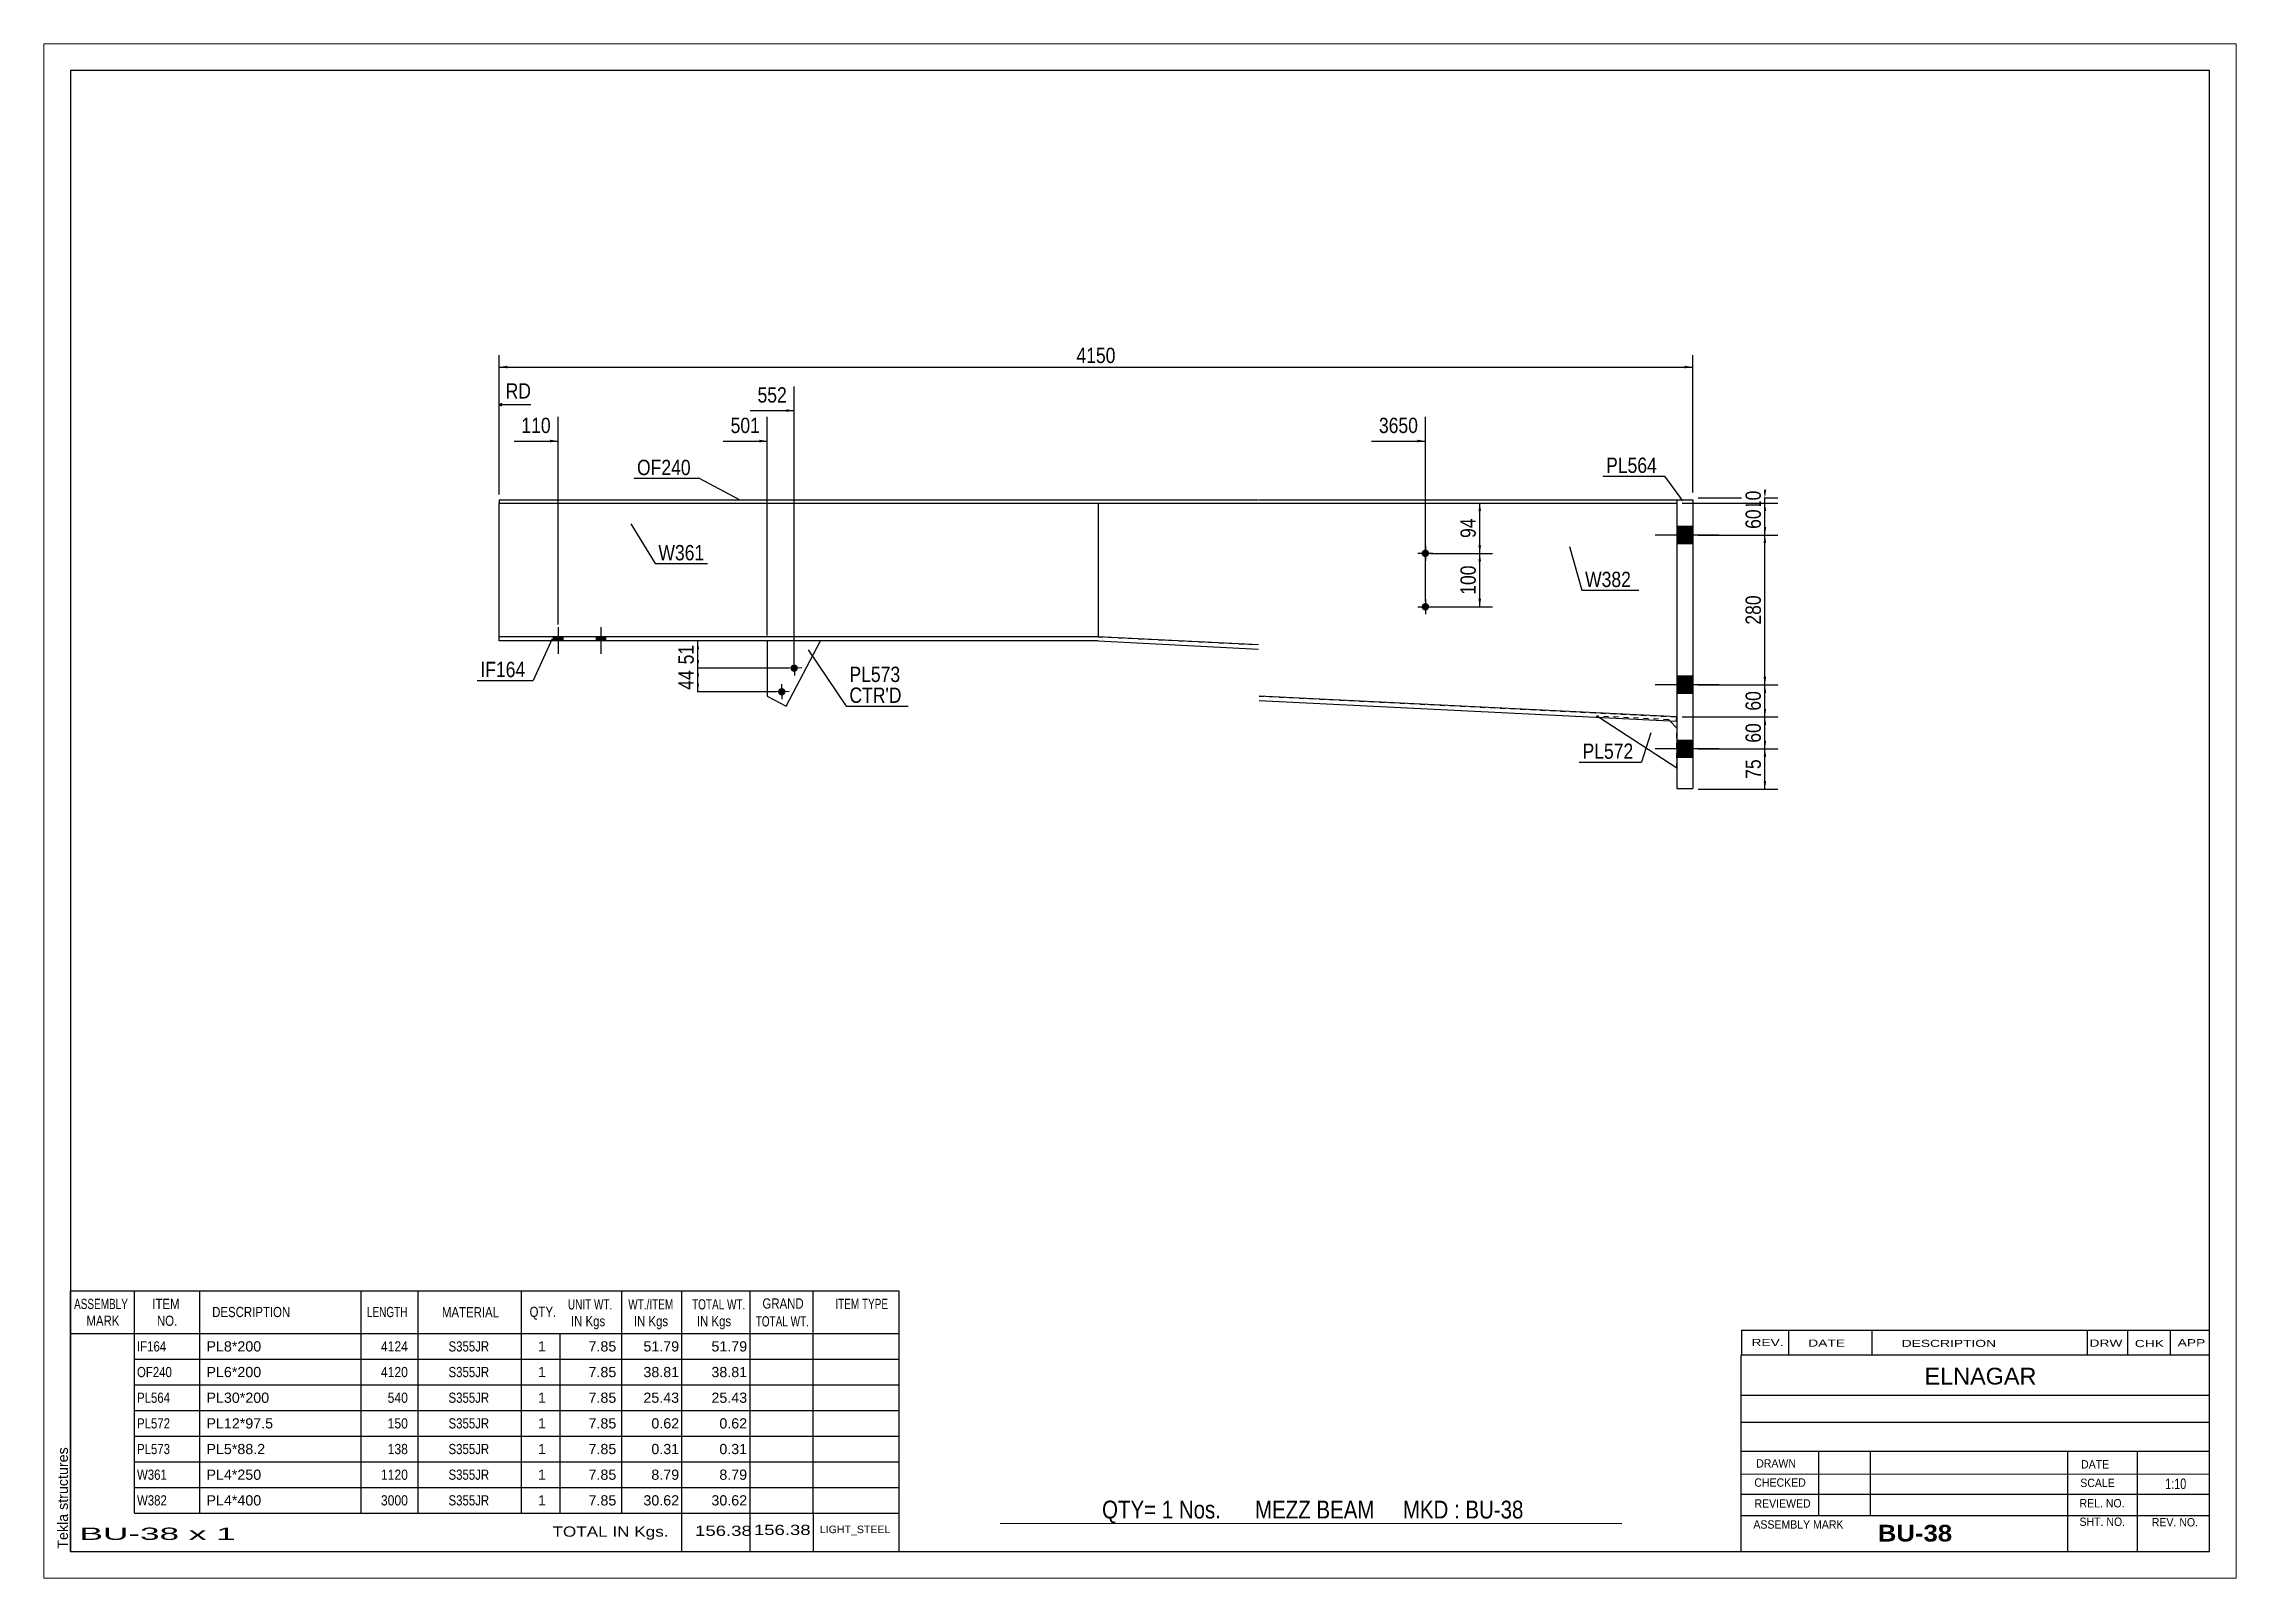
# Paper-space layout 'Layout1' of a CAD drawing. Header units: millimetres. Extents: x 0 to 410, y 0 to 287.
# The model-space entities are those that its viewports show. They can reach past a viewport. Long polylines and large blocks are cut down to what shows.
import ezdxf

# ---------------------------------------------------------------- set-up
doc = ezdxf.new("R2010")
doc.units = ezdxf.units.MM
doc.linetypes.add('DXK_LINE_DOT1', pattern=[1.8814, 0.9407, -0.9407])
doc.layers.add('Viewport layer', color=7, linetype='Continuous', plot=False)
doc.styles.add('Arial', font='ARIAL.TTF', dxfattribs={"height": 0.2})
doc.styles.add('Arial Bold', font='ARIALBD.TTF', dxfattribs={"height": 0.2})
doc.styles.add('Arial Narrow', font='ARIALN.TTF', dxfattribs={"height": 0.2})

# ---------------------------------------------------------------- blocks, each defined once
blk = doc.blocks.new('Unknown-626980504-1211')
at = {"color": 5, "linetype": 'Continuous'}
for p, q in [((319.83, 93.4), (-80.17, 93.4)), ((-80.17, 93.4), (-80.17, -183.6)), ((319.83, -183.6), (319.83, 93.4)), ((-80.17, -183.6), (319.83, -183.6))]:
    blk.add_line(p, q, dxfattribs=at)
at = {"color": 174, "linetype": 'Continuous', "style": 'Arial'}
blk.add_text('Tekla structures', height=1.9102, rotation=90, dxfattribs=at).set_placement((-80.67, -183.1))
blk = doc.blocks.new('Part-626980504-2717 - 1232')
at = {"color": 2, "linetype": 'Continuous'}
for p, q in [((220.2, 13.1), (223.2, 13.1)), ((220.2, 13.1), (220.2, -40.9)), ((223.2, 13.1), (223.2, -40.9)), ((220.2, -40.9), (223.2, -40.9))]:
    blk.add_line(p, q, dxfattribs=at)
blk = doc.blocks.new('Part-626980504-2724 - 1232')
at = {"color": 2, "linetype": 'Continuous'}
blk.add_line((112, 12.5), (112, -12.5), dxfattribs=at)
at = {"color": 7, "linetype": 'DXK_LINE_DOT1'}
for p, q in [((112, 12.5), (142, 12.5)), ((142.1, 12.5), (220.2, 12.5)), ((220.2, 12.5), (220.2, -27.5)), ((112, -12.5), (142, -14)), ((142.1, -23.6), (220.2, -27.5))]:
    blk.add_line(p, q, dxfattribs=at)
blk = doc.blocks.new('Part-626980504-2716 - 1232')
at = {"color": 2, "linetype": 'Continuous'}
for p, q in [((50.13, -13.3), (50.13, -23.64)), ((53.67, -25.5), (60.09, -13.3)), ((50.13, -23.64), (53.67, -25.5))]:
    blk.add_line(p, q, dxfattribs=at)
at = {"color": 7, "linetype": 'DXK_LINE_DOT1'}
blk.add_line((60.09, -13.3), (50.13, -13.3), dxfattribs=at)
blk = doc.blocks.new('Bolt-626980504-2728 - 1232')
at = {"linetype": 'Continuous'}
blk.add_hatch(color=3, dxfattribs=at).paths.add_polyline_path([(53.53, -22.78, -1), (52.13, -22.82, -1)])
at = {"color": 3, "linetype": 'Continuous'}
for p, q in [((54.23, -22.77), (51.43, -22.84)), ((52.8, -21.4), (52.87, -24.2))]:
    blk.add_line(p, q, dxfattribs=at)
blk = doc.blocks.new('Part-626980504-2720 - 1232')
at = {"color": 7, "linetype": 'DXK_LINE_DOT1'}
for p, q in [((218.7, -28.03), (205.22, -27.35)), ((205.55, -27.57), (205.22, -27.35)), ((218.9, -28.24), (218.7, -28.03)), ((220.2, -37.1), (220.2, -29.6))]:
    blk.add_line(p, q, dxfattribs=at)
at = {"color": 2, "linetype": 'Continuous'}
for p, q in [((220.2, -37.1), (205.55, -27.57)), ((220.2, -29.6), (218.9, -28.24))]:
    blk.add_line(p, q, dxfattribs=at)
blk = doc.blocks.new('Part-626980504-2722 - 1232')
at = {"color": 2, "linetype": 'Continuous'}
for p, q in [((0, 13.1), (0, 12.5)), ((0, 13.1), (142, 13.1)), ((0, 12.5), (142, 12.5)), ((142.1, 13.1), (220.2, 13.1)), ((142.1, 12.5), (220.2, 12.5)), ((220.2, 13.1), (220.2, 12.5))]:
    blk.add_line(p, q, dxfattribs=at)
blk = doc.blocks.new('Part-626980504-2727 - 1232')
at = {"color": 2, "linetype": 'Continuous'}
for p, q in [((0, -12.5), (0, 12.5)), ((112, 12.5), (112, -12.5))]:
    blk.add_line(p, q, dxfattribs=at)
at = {"color": 7, "linetype": 'DXK_LINE_DOT1'}
for p, q in [((0, 12.5), (112, 12.5)), ((112, -12.5), (0, -12.5))]:
    blk.add_line(p, q, dxfattribs=at)
blk = doc.blocks.new('Bolt-626980504-2729 - 1232')
at = {"linetype": 'Continuous'}
blk.add_hatch(color=3, dxfattribs=at).paths.add_polyline_path([(55.86, -18.36, -1), (54.46, -18.4, -1)])
at = {"color": 3, "linetype": 'Continuous'}
for p, q in [((56.56, -18.34), (53.76, -18.41)), ((55.12, -16.98), (55.2, -19.78))]:
    blk.add_line(p, q, dxfattribs=at)
blk = doc.blocks.new('Bolt-626980504-2730 - 1232')
at = {"linetype": 'Continuous'}
for points in [[(220.2, 8.1), (220.2, 4.9), (223.2, 4.9), (223.2, 8.1)], [(220.2, 8.1), (220.2, 4.9), (223.2, 4.9), (223.2, 8.1)], [(220.2, -19.9), (220.2, -23.1), (223.2, -23.1), (223.2, -19.9)], [(220.2, -19.9), (220.2, -23.1), (223.2, -23.1), (223.2, -19.9)], [(220.2, -31.9), (220.2, -35.1), (223.2, -35.1), (223.2, -31.9)], [(220.2, -31.9), (220.2, -35.1), (223.2, -35.1), (223.2, -31.9)]]:
    blk.add_hatch(color=3, dxfattribs=at).paths.add_polyline_path(points)
at = {"color": 3, "linetype": 'Continuous'}
for p, q in [((228.1, 6.5), (216.2, 6.5)), ((228.1, 6.5), (216.2, 6.5)), ((223.2, 8.1), (220.2, 8.1)), ((223.2, 8.1), (220.2, 8.1)), ((223.2, 4.9), (220.2, 4.9)), ((223.2, 4.9), (220.2, 4.9)), ((223.2, -19.9), (220.2, -19.9)), ((223.2, -19.9), (220.2, -19.9)), ((228.1, -21.5), (216.2, -21.5)), ((228.1, -21.5), (216.2, -21.5)), ((223.2, -23.1), (220.2, -23.1)), ((223.2, -23.1), (220.2, -23.1)), ((223.2, -31.9), (220.2, -31.9)), ((223.2, -31.9), (220.2, -31.9)), ((228.1, -33.5), (216.2, -33.5)), ((228.1, -33.5), (216.2, -33.5)), ((223.2, -35.1), (220.2, -35.1)), ((223.2, -35.1), (220.2, -35.1))]:
    blk.add_line(p, q, dxfattribs=at)
blk = doc.blocks.new('Bolt-626980504-3732 - 1232')
at = {"linetype": 'Continuous'}
for points in [[(173.2, 3.8), (173.34, 3.79), (173.48, 3.74), (173.61, 3.67), (173.72, 3.57), (173.8, 3.45), (173.86, 3.32), (173.89, 3.18), (173.89, 3.03), (173.86, 2.89), (173.8, 2.75), (173.72, 2.63), (173.61, 2.54), (173.48, 2.46), (173.34, 2.42), (173.2, 2.4), (173.05, 2.42), (172.91, 2.46), (172.79, 2.54), (172.68, 2.63), (172.59, 2.75), (172.53, 2.89), (172.5, 3.03), (172.5, 3.18), (172.53, 3.32), (172.59, 3.45), (172.68, 3.57), (172.79, 3.67), (172.91, 3.74), (173.05, 3.79)], [(173.2, -6.2), (173.34, -6.21), (173.48, -6.26), (173.61, -6.33), (173.72, -6.43), (173.8, -6.55), (173.86, -6.68), (173.89, -6.82), (173.89, -6.97), (173.86, -7.11), (173.8, -7.25), (173.72, -7.37), (173.61, -7.46), (173.48, -7.54), (173.34, -7.58), (173.2, -7.6), (173.05, -7.58), (172.91, -7.54), (172.79, -7.46), (172.68, -7.37), (172.59, -7.25), (172.53, -7.11), (172.5, -6.97), (172.5, -6.82), (172.53, -6.68), (172.59, -6.55), (172.68, -6.43), (172.79, -6.33), (172.91, -6.26), (173.05, -6.21)]]:
    blk.add_hatch(color=3, dxfattribs=at).paths.add_polyline_path(points)
at = {"color": 3, "linetype": 'Continuous'}
for p, q in [((173.2, 4.5), (173.2, 1.7)), ((171.8, 3.1), (174.6, 3.1)), ((171.8, -6.9), (174.6, -6.9)), ((173.2, -5.5), (173.2, -8.3))]:
    blk.add_line(p, q, dxfattribs=at)
blk = doc.blocks.new('Part-626980504-3730 - 1232')
at = {"color": 2, "linetype": 'Continuous'}
for p, q in [((112, -12.5), (0, -12.5)), ((0, -13.3), (0, -12.5)), ((111.98, -13.3), (0, -13.3)), ((111.98, -13.3), (142, -14.8)), ((142, -14), (112, -12.5)), ((220.2, -27.5), (142.1, -23.6)), ((142.1, -24.4), (220.16, -28.3)), ((220.16, -28.3), (220.2, -27.5))]:
    blk.add_line(p, q, dxfattribs=at)
blk = doc.blocks.new('Bolt-626980504-3733 - 1232')
at = {"linetype": 'Continuous'}
for points in [[(11.9, -12.5), (10.1, -12.5), (10.1, -13.3), (11.9, -13.3)], [(11.9, -12.5), (10.1, -12.5), (10.1, -13.3), (11.9, -13.3)], [(19.9, -12.5), (18.1, -12.5), (18.1, -13.3), (19.9, -13.3)], [(19.9, -12.5), (18.1, -12.5), (18.1, -13.3), (19.9, -13.3)]]:
    blk.add_hatch(color=3, dxfattribs=at).paths.add_polyline_path(points)
at = {"color": 3, "linetype": 'Continuous'}
for p, q in [((11, -10.7), (11, -15.7)), ((11, -10.7), (11, -15.7)), ((19, -10.7), (19, -15.7)), ((19, -10.7), (19, -15.7)), ((10.1, -12.5), (10.1, -13.3)), ((10.1, -12.5), (10.1, -13.3)), ((11.9, -12.5), (11.9, -13.3)), ((11.9, -12.5), (11.9, -13.3)), ((18.1, -12.5), (18.1, -13.3)), ((18.1, -12.5), (18.1, -13.3)), ((19.9, -12.5), (19.9, -13.3)), ((19.9, -12.5), (19.9, -13.3))]:
    blk.add_line(p, q, dxfattribs=at)
blk = doc.blocks.new('StraightDimension-626980504-3673 - 1232')
at = {"linetype": 'Continuous'}
blk.add_hatch(color=7, dxfattribs=at).paths.add_polyline_path([(48.63, 24.35), (50.13, 24.1), (48.63, 23.85)])
at = {"color": 7, "linetype": 'Continuous'}
for p, q in [((50.13, -12.3), (50.13, 28.6)), ((41.9, 24.1), (50.13, 24.1))]:
    blk.add_line(p, q, dxfattribs=at)
at = {"color": 0}
blk.add_wipeout([(49.36, 25), (49.36, 29.2), (42.67, 29.2), (42.67, 25)], dxfattribs=at)
at = {"color": 3, "style": 'Arial Narrow'}
blk.add_text('501', height=2.863, dxfattribs=at).set_placement((43.27, 25.6))
blk = doc.blocks.new('StraightDimension-626980504-3166 - 1232')
at = {"linetype": 'Continuous'}
for points in [[(236.94, 15), (236.69, 13.5), (236.44, 15)], [(236.44, 11), (236.69, 12.5), (236.94, 11)]]:
    blk.add_hatch(color=7, dxfattribs=at).paths.add_polyline_path(points)
at = {"color": 7, "linetype": 'Continuous'}
for p, q in [((221.2, 12.5), (239.09, 12.5)), ((224.2, 13.5), (239.09, 13.5)), ((236.69, 12.5), (236.69, 13.5))]:
    blk.add_line(p, q, dxfattribs=at)
at = {"color": 0}
blk.add_wipeout([(236.54, 15.43), (232.34, 15.43), (232.34, 10.57), (236.54, 10.57)], dxfattribs=at)
at = {"color": 3, "style": 'Arial Narrow'}
blk.add_text('10', height=2.863, rotation=90.0002, dxfattribs=at).set_placement((235.94, 11.17))
blk = doc.blocks.new('StraightDimension-626980504-3370 - 1232')
at = {"linetype": 'Continuous'}
for points in [[(36.87, -14.8), (37.12, -13.3), (37.37, -14.8)], [(37.37, -16.88), (37.12, -18.38), (36.87, -16.88)]]:
    blk.add_hatch(color=7, dxfattribs=at).paths.add_polyline_path(points)
at = {"color": 7, "linetype": 'Continuous'}
for p, q in [((54.16, -13.3), (34.87, -13.3)), ((37.12, -18.38), (37.12, -13.3)), ((54.16, -18.38), (34.87, -18.38))]:
    blk.add_line(p, q, dxfattribs=at)
at = {"color": 0}
blk.add_wipeout([(36.97, -13.41), (32.77, -13.41), (32.77, -18.27), (36.97, -18.27)], dxfattribs=at)
at = {"color": 3, "style": 'Arial Narrow'}
blk.add_text('51', height=2.863, rotation=90.0002, dxfattribs=at).set_placement((36.37, -17.67))
blk = doc.blocks.new('StraightDimension-626980504-3167 - 1232')
at = {"linetype": 'Continuous'}
for points in [[(236.44, 11), (236.69, 12.5), (236.94, 11)], [(236.94, 8), (236.69, 6.5), (236.44, 8)]]:
    blk.add_hatch(color=7, dxfattribs=at).paths.add_polyline_path(points)
at = {"color": 7, "linetype": 'Continuous'}
for p, q in [((221.2, 12.5), (239.09, 12.5)), ((236.69, 6.5), (236.69, 12.5)), ((224.2, 6.5), (239.09, 6.5))]:
    blk.add_line(p, q, dxfattribs=at)
at = {"color": 0}
blk.add_wipeout([(236.54, 11.93), (232.34, 11.93), (232.34, 7.07), (236.54, 7.07)], dxfattribs=at)
at = {"color": 3, "style": 'Arial Narrow'}
blk.add_text('60', height=2.863, rotation=90.0002, dxfattribs=at).set_placement((235.94, 7.67))
blk = doc.blocks.new('StraightDimension-626980504-3168 - 1232')
at = {"linetype": 'Continuous'}
for points in [[(236.44, 5), (236.69, 6.5), (236.94, 5)], [(236.94, -20), (236.69, -21.5), (236.44, -20)]]:
    blk.add_hatch(color=7, dxfattribs=at).paths.add_polyline_path(points)
at = {"color": 7, "linetype": 'Continuous'}
for p, q in [((224.2, 6.5), (239.09, 6.5)), ((236.69, -21.5), (236.69, 6.5)), ((224.2, -21.5), (239.09, -21.5))]:
    blk.add_line(p, q, dxfattribs=at)
at = {"color": 0}
blk.add_wipeout([(236.54, -4.16), (232.34, -4.16), (232.34, -10.84), (236.54, -10.84)], dxfattribs=at)
at = {"color": 3, "style": 'Arial Narrow'}
blk.add_text('280', height=2.863, rotation=90.0002, dxfattribs=at).set_placement((235.94, -10.24))
blk = doc.blocks.new('StraightDimension-626980504-3169 - 1232')
at = {"linetype": 'Continuous'}
for points in [[(236.44, -23), (236.69, -21.5), (236.94, -23)], [(236.94, -26), (236.69, -27.5), (236.44, -26)]]:
    blk.add_hatch(color=7, dxfattribs=at).paths.add_polyline_path(points)
at = {"color": 7, "linetype": 'Continuous'}
for p, q in [((224.2, -21.5), (239.09, -21.5)), ((236.69, -27.5), (236.69, -21.5)), ((221.2, -27.5), (239.09, -27.5))]:
    blk.add_line(p, q, dxfattribs=at)
at = {"color": 0}
blk.add_wipeout([(236.54, -22.07), (232.34, -22.07), (232.34, -26.93), (236.54, -26.93)], dxfattribs=at)
at = {"color": 3, "style": 'Arial Narrow'}
blk.add_text('60', height=2.863, rotation=90.0002, dxfattribs=at).set_placement((235.94, -26.33))
blk = doc.blocks.new('StraightDimension-626980504-3672 - 1232')
at = {"linetype": 'Continuous'}
blk.add_hatch(color=7, dxfattribs=at).paths.add_polyline_path([(53.66, 30.05), (55.16, 29.8), (53.66, 29.55)])
at = {"color": 7, "linetype": 'Continuous'}
for p, q in [((55.16, -17.38), (55.16, 34.3)), ((46.93, 29.8), (55.16, 29.8))]:
    blk.add_line(p, q, dxfattribs=at)
at = {"color": 0}
blk.add_wipeout([(54.39, 30.7), (54.39, 34.9), (47.7, 34.9), (47.7, 30.7)], dxfattribs=at)
at = {"color": 3, "style": 'Arial Narrow'}
blk.add_text('552', height=2.863, dxfattribs=at).set_placement((48.3, 31.3))
blk = doc.blocks.new('StraightDimension-626980504-3170 - 1232')
at = {"linetype": 'Continuous'}
for points in [[(236.44, -29), (236.69, -27.5), (236.94, -29)], [(236.94, -32), (236.69, -33.5), (236.44, -32)]]:
    blk.add_hatch(color=7, dxfattribs=at).paths.add_polyline_path(points)
at = {"color": 7, "linetype": 'Continuous'}
for p, q in [((221.2, -27.5), (239.09, -27.5)), ((236.69, -33.5), (236.69, -27.5)), ((224.2, -33.5), (239.09, -33.5))]:
    blk.add_line(p, q, dxfattribs=at)
at = {"color": 0}
blk.add_wipeout([(236.54, -28.07), (232.34, -28.07), (232.34, -32.93), (236.54, -32.93)], dxfattribs=at)
at = {"color": 3, "style": 'Arial Narrow'}
blk.add_text('60', height=2.863, rotation=90.0002, dxfattribs=at).set_placement((235.94, -32.33))
blk = doc.blocks.new('StraightDimension-626980504-3171 - 1232')
at = {"linetype": 'Continuous'}
for points in [[(236.44, -35), (236.69, -33.5), (236.94, -35)], [(236.94, -39.5), (236.69, -41), (236.44, -39.5)]]:
    blk.add_hatch(color=7, dxfattribs=at).paths.add_polyline_path(points)
at = {"color": 7, "linetype": 'Continuous'}
for p, q in [((224.2, -33.5), (239.09, -33.5)), ((236.69, -41), (236.69, -33.5)), ((224.2, -41), (239.09, -41))]:
    blk.add_line(p, q, dxfattribs=at)
at = {"color": 0}
blk.add_wipeout([(236.54, -34.82), (232.34, -34.82), (232.34, -39.68), (236.54, -39.68)], dxfattribs=at)
at = {"color": 3, "style": 'Arial Narrow'}
blk.add_text('75', height=2.863, rotation=90.0002, dxfattribs=at).set_placement((235.94, -39.08))
blk = doc.blocks.new('StraightDimension-626980504-3254 - 1232')
at = {"linetype": 'Continuous'}
for points in [[(1.5, 37.69), (0, 37.94), (1.5, 38.19)], [(221.7, 38.19), (223.2, 37.94), (221.7, 37.69)]]:
    blk.add_hatch(color=7, dxfattribs=at).paths.add_polyline_path(points)
at = {"color": 7, "linetype": 'Continuous'}
for p, q in [((0, 14.1), (0, 40.19)), ((0, 37.94), (223.2, 37.94)), ((223.2, 14.5), (223.2, 40.19))]:
    blk.add_line(p, q, dxfattribs=at)
at = {"color": 0}
blk.add_wipeout([(115.85, 38.09), (115.85, 42.29), (107.34, 42.29), (107.34, 38.09)], dxfattribs=at)
at = {"color": 3, "style": 'Arial Narrow'}
blk.add_text('4150', height=2.863, dxfattribs=at).set_placement((107.94, 38.69))
blk = doc.blocks.new('StraightDimension-626980504-3371 - 1232')
at = {"linetype": 'Continuous'}
for points in [[(36.87, -19.88), (37.12, -18.38), (37.37, -19.88)], [(37.37, -21.3), (37.12, -22.8), (36.87, -21.3)]]:
    blk.add_hatch(color=7, dxfattribs=at).paths.add_polyline_path(points)
at = {"color": 7, "linetype": 'Continuous'}
for p, q in [((54.16, -18.38), (34.87, -18.38)), ((37.12, -22.8), (37.12, -18.38)), ((51.83, -22.8), (34.87, -22.8))]:
    blk.add_line(p, q, dxfattribs=at)
at = {"color": 0}
blk.add_wipeout([(36.97, -18.16), (32.77, -18.16), (32.77, -23.02), (36.97, -23.02)], dxfattribs=at)
at = {"color": 3, "style": 'Arial Narrow'}
blk.add_text('44', height=2.863, rotation=90.0002, dxfattribs=at).set_placement((36.37, -22.42))
blk = doc.blocks.new('StraightDimension-626980504-3611 - 1232')
at = {"linetype": 'Continuous'}
for points in [[(183.12, 11), (183.37, 12.5), (183.62, 11)], [(183.62, 4.59), (183.37, 3.09), (183.12, 4.59)]]:
    blk.add_hatch(color=7, dxfattribs=at).paths.add_polyline_path(points)
at = {"color": 7, "linetype": 'Continuous'}
for p, q in [((113, 12.5), (185.77, 12.5)), ((183.37, 3.09), (183.37, 12.5)), ((174.2, 3.09), (185.77, 3.09))]:
    blk.add_line(p, q, dxfattribs=at)
at = {"color": 0}
blk.add_wipeout([(183.22, 10.22), (179.02, 10.22), (179.02, 5.37), (183.22, 5.37)], dxfattribs=at)
at = {"color": 3, "style": 'Arial Narrow'}
blk.add_text('94', height=2.863, rotation=90.0002, dxfattribs=at).set_placement((182.62, 5.97))
blk = doc.blocks.new('StraightDimension-626980504-3612 - 1232')
at = {"linetype": 'Continuous'}
for points in [[(183.12, 1.59), (183.37, 3.09), (183.62, 1.59)], [(183.62, -5.41), (183.37, -6.91), (183.12, -5.41)]]:
    blk.add_hatch(color=7, dxfattribs=at).paths.add_polyline_path(points)
at = {"color": 7, "linetype": 'Continuous'}
for p, q in [((174.2, 3.09), (185.77, 3.09)), ((183.37, -6.91), (183.37, 3.09)), ((174.2, -6.91), (185.77, -6.91))]:
    blk.add_line(p, q, dxfattribs=at)
at = {"color": 0}
blk.add_wipeout([(183.22, 1.43), (179.02, 1.43), (179.02, -5.25), (183.22, -5.25)], dxfattribs=at)
at = {"color": 3, "style": 'Arial Narrow'}
blk.add_text('100', height=2.863, rotation=90.0002, dxfattribs=at).set_placement((182.62, -4.65))
blk = doc.blocks.new('StraightDimension-626980504-3671 - 1232')
at = {"linetype": 'Continuous'}
blk.add_hatch(color=7, dxfattribs=at).paths.add_polyline_path([(171.7, 24.35), (173.2, 24.1), (171.7, 23.85)])
at = {"color": 7, "linetype": 'Continuous'}
for p, q in [((173.2, -5.91), (173.2, 28.6)), ((163.13, 24.1), (173.2, 24.1))]:
    blk.add_line(p, q, dxfattribs=at)
at = {"color": 0}
blk.add_wipeout([(172.42, 25), (172.42, 29.2), (163.91, 29.2), (163.91, 25)], dxfattribs=at)
at = {"color": 3, "style": 'Arial Narrow'}
blk.add_text('3650', height=2.863, dxfattribs=at).set_placement((164.51, 25.6))
blk = doc.blocks.new('StraightDimension-626980504-3674 - 1232')
at = {"linetype": 'Continuous'}
blk.add_hatch(color=7, dxfattribs=at).paths.add_polyline_path([(9.5, 24.35), (11, 24.1), (9.5, 23.85)])
at = {"color": 7, "linetype": 'Continuous'}
for p, q in [((11, -10.2), (11, 28.6)), ((2.77, 24.1), (11, 24.1))]:
    blk.add_line(p, q, dxfattribs=at)
at = {"color": 0, "linetype": 'Continuous'}
blk.add_wipeout([(6.53, 31.45), (6.53, 35.65), (0.59, 35.65), (0.59, 31.45)], dxfattribs=at)
at = {"color": 7, "linetype": 'Continuous'}
for p, q in [((0, 14.1), (0, 35.35)), ((0.5, 31.1), (0, 30.85)), ((0.5, 30.6), (0, 30.85))]:
    blk.add_line(p, q, dxfattribs=at)
at = {"color": 3, "linetype": 'Continuous', "style": 'Arial Narrow'}
blk.add_text('RD', height=2.863, dxfattribs=at).set_placement((1.19, 32.05))
at = {"color": 0}
blk.add_wipeout([(10.22, 25), (10.22, 29.2), (3.54, 29.2), (3.54, 25)], dxfattribs=at)
at = {"color": 7, "linetype": 'Continuous'}
blk.add_line((5.93, 30.85), (0, 30.85), dxfattribs=at)
at = {"color": 3, "style": 'Arial Narrow'}
blk.add_text('110', height=2.863, dxfattribs=at).set_placement((4.14, 25.6))
blk = doc.blocks.new('CBS_BOM-626980504-3967')
at = {"color": 7, "linetype": 'Continuous'}
for p, q in [((-80.2, -142.83), (-80.2, -134.83)), ((-80.2, -134.84), (74.72, -134.84)), ((-68.2, -142.83), (-68.2, -134.83)), ((-56.01, -142.83), (-56.01, -134.83)), ((-25.85, -142.83), (-25.85, -134.83)), ((-15.17, -142.83), (-15.17, -134.83)), ((4.15, -142.83), (4.15, -134.83)), ((22.95, -142.83), (22.95, -134.83)), ((34.16, -142.83), (34.16, -134.83)), ((46.94, -142.83), (46.94, -134.83)), ((58.7, -142.83), (58.7, -134.83)), ((74.72, -134.84), (74.71, -142.83)), ((-80.2, -142.83), (74.72, -142.83)), ((-80.2, -147.63), (-80.2, -142.83)), ((-68.2, -147.63), (-68.2, -142.83)), ((-56.01, -147.63), (-56.01, -142.83)), ((-25.85, -147.63), (-25.85, -142.83)), ((-15.17, -147.63), (-15.17, -142.83)), ((4.15, -147.63), (4.15, -142.83)), ((11.41, -147.63), (11.41, -142.83)), ((22.95, -147.63), (22.95, -142.83)), ((34.16, -147.63), (34.16, -142.83)), ((46.94, -147.63), (46.94, -142.83)), ((58.71, -147.63), (58.71, -142.83)), ((74.72, -142.84), (74.72, -147.63)), ((-80.2, -152.43), (-80.2, -147.63)), ((-68.2, -147.63), (74.72, -147.63)), ((-68.2, -152.43), (-68.2, -147.63)), ((-56.01, -152.43), (-56.01, -147.63)), ((-25.85, -152.43), (-25.85, -147.63)), ((-15.17, -152.43), (-15.17, -147.63)), ((4.15, -152.43), (4.15, -147.63)), ((11.41, -152.43), (11.41, -147.63)), ((22.95, -152.43), (22.95, -147.63)), ((34.16, -152.43), (34.16, -147.63)), ((46.94, -152.43), (46.94, -147.63)), ((58.71, -152.43), (58.71, -147.63)), ((74.72, -147.64), (74.72, -152.43)), ((-80.2, -157.23), (-80.2, -152.43)), ((-68.2, -152.43), (74.72, -152.43)), ((-68.2, -157.23), (-68.2, -152.43)), ((-56.01, -157.23), (-56.01, -152.43)), ((-25.85, -157.23), (-25.85, -152.43)), ((-15.17, -157.23), (-15.17, -152.43)), ((4.15, -157.23), (4.15, -152.43)), ((11.41, -157.23), (11.41, -152.43)), ((22.95, -157.23), (22.95, -152.43)), ((34.16, -157.23), (34.16, -152.43)), ((46.94, -157.23), (46.94, -152.43)), ((58.71, -157.23), (58.71, -152.43)), ((74.72, -152.44), (74.72, -157.23)), ((-80.2, -162.03), (-80.2, -157.23)), ((-68.2, -157.23), (74.72, -157.23)), ((-68.2, -162.03), (-68.2, -157.23)), ((-56.01, -162.03), (-56.01, -157.23)), ((-25.85, -162.03), (-25.85, -157.23)), ((-15.17, -162.03), (-15.17, -157.23)), ((4.15, -162.03), (4.15, -157.23)), ((11.41, -162.03), (11.41, -157.23)), ((22.95, -162.03), (22.95, -157.23)), ((34.16, -162.03), (34.16, -157.23)), ((46.94, -162.03), (46.94, -157.23)), ((58.71, -162.03), (58.71, -157.23)), ((74.72, -157.24), (74.72, -162.03)), ((-80.2, -166.83), (-80.2, -162.03)), ((-68.2, -162.03), (74.72, -162.03)), ((-68.2, -166.83), (-68.2, -162.03)), ((-56.01, -166.83), (-56.01, -162.03)), ((-25.85, -166.83), (-25.85, -162.03)), ((-15.17, -166.83), (-15.17, -162.03)), ((4.15, -166.83), (4.15, -162.03)), ((11.41, -166.83), (11.41, -162.03)), ((22.95, -166.83), (22.95, -162.03)), ((34.16, -166.83), (34.16, -162.03)), ((46.94, -166.83), (46.94, -162.03)), ((58.71, -166.83), (58.71, -162.03)), ((74.72, -162.04), (74.72, -166.83)), ((-80.2, -171.63), (-80.2, -166.83)), ((-68.2, -166.83), (74.72, -166.83)), ((-68.2, -171.63), (-68.2, -166.83)), ((-56.01, -171.63), (-56.01, -166.83)), ((-25.85, -171.63), (-25.85, -166.83)), ((-15.17, -171.63), (-15.17, -166.83)), ((4.15, -171.63), (4.15, -166.83)), ((11.41, -171.63), (11.41, -166.83)), ((22.95, -171.63), (22.95, -166.83)), ((34.16, -171.63), (34.16, -166.83)), ((46.94, -171.63), (46.94, -166.83)), ((58.71, -171.63), (58.71, -166.83)), ((74.72, -166.84), (74.72, -171.63)), ((-80.2, -176.43), (-80.2, -171.63)), ((-68.2, -171.63), (74.72, -171.63)), ((-68.2, -176.43), (-68.2, -171.63)), ((-56.01, -176.43), (-56.01, -171.63)), ((-25.85, -176.43), (-25.85, -171.63)), ((-15.17, -176.43), (-15.17, -171.63)), ((4.15, -176.43), (4.15, -171.63)), ((11.41, -176.43), (11.41, -171.63)), ((22.95, -176.43), (22.95, -171.63)), ((34.16, -176.43), (34.16, -171.63)), ((46.94, -176.43), (46.94, -171.63)), ((58.71, -176.43), (58.71, -171.63)), ((74.72, -171.64), (74.72, -176.43)), ((-80.2, -183.63), (-80.2, -176.45)), ((-68.2, -176.43), (74.72, -176.43)), ((34.16, -183.63), (34.16, -176.45)), ((46.94, -183.63), (46.94, -176.45)), ((58.75, -183.63), (58.75, -176.45)), ((74.72, -176.43), (74.72, -183.63)), ((-80.2, -183.63), (74.72, -183.63))]:
    blk.add_line(p, q, dxfattribs=at)
at = {"color": 3, "linetype": 'Continuous', "style": 'Arial'}
for s, height, width, p in [('ASSEMBLY', 1.91, 0.7, (-79.52, -138.26)), ('ITEM', 1.91, 0.8, (-64.88, -138.26)), ('DESCRIPTION', 1.9102, 0.8, (-53.69, -139.77)), ('LENGTH', 1.91, 0.7, (-24.75, -139.77)), ('MATERIAL', 1.91, 0.8, (-10.72, -139.81)), ('QTY.', 1.91, 0.8, (5.67, -139.73)), ('UNIT WT.', 1.91, 0.7, (12.84, -138.34)), ('WT./ITEM', 1.91, 0.7, (24.13, -138.34)), ('TOTAL WT.', 1.91, 0.7, (36.06, -138.34)), ('GRAND', 1.91, 0.8, (49.22, -138.18)), ('ITEM TYPE', 1.91, 0.7, (62.85, -138.26)), ('MARK', 1.91, 0.8, (-77.2, -141.4)), ('NO.', 1.91, 0.8, (-64.02, -141.4)), ('IN Kgs', 1.91, 0.8, (13.41, -141.48)), ('IN Kgs', 1.91, 0.8, (25.17, -141.48)), ('IN Kgs', 1.91, 0.8, (36.96, -141.48)), ('TOTAL WT.', 1.91, 0.7, (47.96, -141.52))]:
    blk.add_text(s, height=height, dxfattribs=dict(at, width=width)).set_placement(p)
at = {"color": 7, "linetype": 'Continuous', "style": 'Arial'}
for s, width, p in [('IF164', 0.8, (-67.75, -146.2)), ('4124', 0.85, (-22.13, -146.2)), ('S355JR', 0.8, (-9.49, -146.2)), ('OF240', 0.8, (-67.75, -151)), ('4120', 0.85, (-22.13, -151)), ('S355JR', 0.8, (-9.49, -151)), ('PL564', 0.8, (-67.75, -155.8)), ('540', 0.85, (-20.87, -155.8)), ('S355JR', 0.8, (-9.49, -155.8)), ('PL572', 0.8, (-67.75, -160.6)), ('150', 0.85, (-20.87, -160.6)), ('S355JR', 0.8, (-9.49, -160.6)), ('PL573', 0.8, (-67.75, -165.4)), ('138', 0.85, (-20.87, -165.4)), ('S355JR', 0.8, (-9.49, -165.4)), ('W361', 0.8, (-67.75, -170.2)), ('1120', 0.85, (-22.13, -170.2)), ('S355JR', 0.8, (-9.49, -170.2)), ('W382', 0.8, (-67.75, -175)), ('3000', 0.85, (-22.13, -175)), ('S355JR', 0.8, (-9.49, -175))]:
    blk.add_text(s, height=1.91, dxfattribs=dict(at, width=width)).set_placement(p)
for s, p in [('PL8*200', (-54.76, -146.2)), ('1', (7.24, -146.2)), ('7.85', (16.7, -146.2)), ('51.79', (26.96, -146.2)), ('51.79', (39.68, -146.2)), ('PL6*200', (-54.76, -151)), ('1', (7.24, -151)), ('7.85', (16.7, -151)), ('38.81', (26.96, -151)), ('38.81', (39.68, -151)), ('PL30*200', (-54.76, -155.8)), ('1', (7.24, -155.8)), ('7.85', (16.7, -155.8)), ('25.43', (26.96, -155.8)), ('25.43', (39.68, -155.8)), ('PL12*97.5', (-54.76, -160.6)), ('1', (7.24, -160.6)), ('7.85', (16.7, -160.6)), ('0.62', (28.45, -160.6)), ('0.62', (41.16, -160.6)), ('PL5*88.2', (-54.76, -165.4)), ('1', (7.24, -165.4)), ('7.85', (16.7, -165.4)), ('0.31', (28.45, -165.4)), ('0.31', (41.16, -165.4)), ('PL4*250', (-54.76, -170.2)), ('1', (7.24, -170.2)), ('7.85', (16.7, -170.2)), ('8.79', (28.45, -170.2)), ('8.79', (41.16, -170.2)), ('PL4*400', (-54.76, -175)), ('1', (7.24, -175)), ('7.85', (16.7, -175)), ('30.62', (26.96, -175)), ('30.62', (39.68, -175))]:
    blk.add_text(s, height=1.91, dxfattribs=at).set_placement(p)
at = {"color": 6, "linetype": 'Continuous', "style": 'Arial'}
for s, height, width, p in [('BU-38 x 1', 2.292, 2.05, (-78.48, -181.44)), ('TOTAL IN Kgs.', 1.9102, 1.2, (9.95, -180.84)), ('156.38', 1.91, 1.3, (36.62, -180.69)), ('156.38', 1.91, 1.3, (47.62, -180.53))]:
    blk.add_text(s, height=height, dxfattribs=dict(at, width=width)).set_placement(p)
blk.add_text('LIGHT_STEEL', height=1.4135, dxfattribs=at).set_placement((59.97, -180.18))
blk = doc.blocks.new('CBS_CALLOFF-626980504-3968')
at = {"color": 7, "linetype": 'Continuous'}
blk.add_line((93.7, -178.33), (209.94, -178.35), dxfattribs=at)
at = {"color": 3, "linetype": 'Continuous', "style": 'Arial Narrow'}
blk.add_text('QTY= 1 Nos.      MEZZ BEAM     MKD : BU-38', height=3.3405, dxfattribs=at).set_placement((112.74, -177.44))
blk = doc.blocks.new('CBS_NAME_BLOG-626980504-3969')
at = {"color": 7, "linetype": 'Continuous'}
for p, q in [((232.23, -146.85), (319.75, -146.85)), ((232.23, -183.56), (232.23, -146.85)), ((232.24, -154.39), (319.75, -154.39)), ((232.31, -159.44), (319.83, -159.44)), ((232.23, -164.82), (319.75, -164.82)), ((246.76, -176.92), (246.76, -164.82)), ((256.44, -176.9), (256.44, -164.83)), ((293.36, -183.56), (293.36, -164.83)), ((306.41, -183.56), (306.41, -164.82)), ((232.24, -169.12), (319.83, -169.1)), ((232.23, -172.86), (319.75, -172.86)), ((232.23, -176.9), (319.75, -176.9)), ((232.23, -183.6), (319.83, -183.6))]:
    blk.add_line(p, q, dxfattribs=at)
at = {"color": 3, "linetype": 'Continuous', "style": 'Arial'}
blk.add_text('ELNAGAR', height=3.133, dxfattribs=at).set_placement((266.56, -152.38))
at = {"color": 3, "linetype": 'Continuous'}
for s, height, style, width, p in [('DRAWN', 1.566, 'Arial', 0.9, (235.07, -167.92)), ('DATE', 1.566, 'Arial', 0.9, (295.83, -168.09)), ('CHECKED', 1.566, 'Arial', 0.9, (234.72, -171.5)), ('SCALE', 1.566, 'Arial', 0.9, (295.68, -171.56)), ('1:10', 1.957, 'Arial Narrow', 0.9, (311.57, -171.92)), ('REVIEWED', 1.566, 'Arial', 0.9, (234.75, -175.41)), ('REL. NO.', 1.566, 'Arial', 0.9, (295.54, -175.37)), ('ASSEMBLY MARK', 1.5663, 'Arial', 0.9, (234.54, -179.34)), ('BU-38', 3.131, 'Arial Bold', 1.1, (257.81, -181.75)), ('SHT. NO.', 1.566, 'Arial', 0.9, (295.53, -178.83)), ('REV. NO.', 1.566, 'Arial', 0.9, (309.06, -178.92))]:
    blk.add_text(s, height=height, dxfattribs=dict(at, style=style, width=width)).set_placement(p)
blk = doc.blocks.new('CBS_REVISION-626980504-3970')
at = {"color": 7, "linetype": 'Continuous'}
for p, q in [((232.32, -142.22), (319.82, -142.22)), ((232.32, -142.22), (232.32, -146.85)), ((241.11, -142.22), (241.11, -146.85)), ((256.71, -142.22), (256.71, -146.79)), ((296.97, -142.22), (296.97, -146.85)), ((304.51, -142.22), (304.51, -146.85)), ((312.46, -142.22), (312.46, -146.85)), ((232.32, -146.85), (319.82, -146.85))]:
    blk.add_line(p, q, dxfattribs=at)
at = {"color": 7, "style": 'Arial Narrow', "width": 1.7}
for s, height, p in [('REV.', 1.326, (234.18, -145.18)), ('DATE', 1.326, (244.8, -145.29)), ('DESCRIPTION', 1.3257, (262.28, -145.35)), ('DRW', 1.326, (297.4, -145.29)), ('CHK', 1.326, (305.88, -145.38)), ('APP', 1.326, (313.89, -145.22))]:
    blk.add_text(s, height=height, dxfattribs=at).set_placement(p)
blk = doc.blocks.new('Mark-626980504-2735 - 1232')
at = {"color": 0}
blk.add_wipeout([(75, -20.97), (75, -17.97), (65.49, -17.97), (65.49, -20.97)], dxfattribs=at)
blk.add_wipeout([(75, -20.97), (75, -17.97), (65.49, -17.97), (65.49, -20.97)], dxfattribs=at)
blk.add_wipeout([(75.25, -24.87), (75.25, -21.87), (65.49, -21.87), (65.49, -24.87)], dxfattribs=at)
blk.add_wipeout([(75.25, -24.87), (75.25, -21.87), (65.49, -21.87), (65.49, -24.87)], dxfattribs=at)
at = {"color": 7, "linetype": 'Continuous'}
for p, q in [((57.79, -14.96), (64.89, -25.47)), ((64.89, -25.47), (76.5, -25.47))]:
    blk.add_line(p, q, dxfattribs=at)
at = {"color": 3, "style": 'Arial Narrow'}
blk.add_text('PL573', height=2.863, dxfattribs=at).set_placement((65.49, -20.97))
at = {"color": 1, "style": 'Arial Narrow'}
blk.add_text("CTR'D", height=2.863, dxfattribs=at).set_placement((65.49, -24.87))
blk = doc.blocks.new('Mark-626980504-2738 - 1232')
at = {"color": 0}
blk.add_wipeout([(216.5, 18.14), (216.5, 21.14), (207, 21.14), (207, 18.14)], dxfattribs=at)
blk.add_wipeout([(216.5, 18.14), (216.5, 21.14), (207, 21.14), (207, 18.14)], dxfattribs=at)
at = {"color": 7, "linetype": 'Continuous'}
for p in [(206.4, 17.54), (221.37, 12.92)]:
    blk.add_line(p, (218, 17.54), dxfattribs=at)
at = {"color": 3, "style": 'Arial Narrow'}
blk.add_text('PL564', height=2.863, dxfattribs=at).set_placement((207, 18.14))
blk = doc.blocks.new('Mark-626980504-3737 - 1232')
at = {"color": 0}
blk.add_wipeout([(4.86, -20.06), (4.86, -17.06), (-3.54, -17.06), (-3.54, -20.06)], dxfattribs=at)
blk.add_wipeout([(4.86, -20.06), (4.86, -17.06), (-3.54, -17.06), (-3.54, -20.06)], dxfattribs=at)
at = {"color": 7, "linetype": 'Continuous'}
for p in [(9.9, -12.92), (-4.14, -20.66)]:
    blk.add_line(p, (6.36, -20.66), dxfattribs=at)
at = {"color": 3, "style": 'Arial Narrow'}
blk.add_text('IF164', height=2.863, dxfattribs=at).set_placement((-3.54, -20.06))
blk = doc.blocks.new('Mark-626980504-2741 - 1232')
at = {"color": 0}
blk.add_wipeout([(212.09, -35.34), (212.09, -32.34), (202.59, -32.34), (202.59, -35.34)], dxfattribs=at)
blk.add_wipeout([(212.09, -35.34), (212.09, -32.34), (202.59, -32.34), (202.59, -35.34)], dxfattribs=at)
at = {"color": 7, "linetype": 'Continuous'}
for p in [(215.39, -30.49), (201.99, -35.94)]:
    blk.add_line(p, (213.59, -35.94), dxfattribs=at)
at = {"color": 3, "style": 'Arial Narrow'}
blk.add_text('PL572', height=2.863, dxfattribs=at).set_placement((202.59, -35.34))
blk = doc.blocks.new('Mark-626980504-2744 - 1232')
at = {"color": 0}
blk.add_wipeout([(35.81, 17.73), (35.81, 20.73), (25.76, 20.73), (25.76, 17.73)], dxfattribs=at)
blk.add_wipeout([(35.81, 17.73), (35.81, 20.73), (25.76, 20.73), (25.76, 17.73)], dxfattribs=at)
at = {"color": 7, "linetype": 'Continuous'}
for p in [(25.16, 17.13), (45.05, 13.05)]:
    blk.add_line(p, (37.31, 17.13), dxfattribs=at)
at = {"color": 3, "style": 'Arial Narrow'}
blk.add_text('OF240', height=2.863, dxfattribs=at).set_placement((25.76, 17.73))
blk = doc.blocks.new('Mark-626980504-2747 - 1232')
at = {"color": 0}
blk.add_wipeout([(211.65, -3.21), (211.65, -0.21), (203.07, -0.21), (203.07, -3.21)], dxfattribs=at)
blk.add_wipeout([(211.65, -3.21), (211.65, -0.21), (203.07, -0.21), (203.07, -3.21)], dxfattribs=at)
at = {"color": 7, "linetype": 'Continuous'}
for p, q in [((200.17, 4.35), (202.47, -3.81)), ((202.47, -3.81), (213.15, -3.81))]:
    blk.add_line(p, q, dxfattribs=at)
at = {"color": 3, "style": 'Arial Narrow'}
blk.add_text('W382', height=2.863, dxfattribs=at).set_placement((203.07, -3.21))
blk = doc.blocks.new('Mark-626980504-2753 - 1232')
at = {"color": 0}
blk.add_wipeout([(38.35, 1.79), (38.35, 4.79), (29.76, 4.79), (29.76, 1.79)], dxfattribs=at)
blk.add_wipeout([(38.35, 1.79), (38.35, 4.79), (29.76, 4.79), (29.76, 1.79)], dxfattribs=at)
at = {"color": 7, "linetype": 'Continuous'}
for p, q in [((24.58, 8.59), (29.16, 1.19)), ((29.16, 1.19), (38.95, 1.19))]:
    blk.add_line(p, q, dxfattribs=at)
at = {"color": 3, "style": 'Arial Narrow'}
blk.add_text('W361', height=2.863, dxfattribs=at).set_placement((29.76, 1.79))

msp = doc.modelspace()

# ---------------------------------------------------------------- block references
for name in ['Unknown-626980504-1211', 'Part-626980504-2722 - 1232', 'Part-626980504-2727 - 1232', 'Part-626980504-2724 - 1232', 'Part-626980504-2717 - 1232', 'Bolt-626980504-3732 - 1232', 'Bolt-626980504-2730 - 1232', 'Bolt-626980504-3733 - 1232', 'Part-626980504-3730 - 1232', 'Part-626980504-2716 - 1232', 'Bolt-626980504-2729 - 1232', 'Bolt-626980504-2728 - 1232', 'Part-626980504-2720 - 1232', 'CBS_BOM-626980504-3967', 'CBS_REVISION-626980504-3970', 'CBS_NAME_BLOG-626980504-3969', 'CBS_CALLOFF-626980504-3968']:
    msp.add_blockref(name, (0, 0))

# ---------------------------------------------------------------- next in the draw order: block references
for name in ['StraightDimension-626980504-3673 - 1232', 'StraightDimension-626980504-3166 - 1232', 'Mark-626980504-2753 - 1232', 'Mark-626980504-2747 - 1232', 'Mark-626980504-3737 - 1232', 'Mark-626980504-2735 - 1232', 'Mark-626980504-2741 - 1232']:
    msp.add_blockref(name, (0, 0))

# ---------------------------------------------------------------- next in the draw order: block references
for name in ['StraightDimension-626980504-3167 - 1232', 'StraightDimension-626980504-3370 - 1232']:
    msp.add_blockref(name, (0, 0))

# ---------------------------------------------------------------- next in the draw order: block references
for name in ['StraightDimension-626980504-3672 - 1232', 'StraightDimension-626980504-3168 - 1232']:
    msp.add_blockref(name, (0, 0))

# ---------------------------------------------------------------- next in the draw order: block references
for name in ['StraightDimension-626980504-3254 - 1232', 'StraightDimension-626980504-3371 - 1232', 'StraightDimension-626980504-3169 - 1232']:
    msp.add_blockref(name, (0, 0))

# ---------------------------------------------------------------- next in the draw order: block references
for name in ['StraightDimension-626980504-3674 - 1232', 'Mark-626980504-2744 - 1232', 'Mark-626980504-2738 - 1232', 'StraightDimension-626980504-3611 - 1232', 'StraightDimension-626980504-3170 - 1232']:
    msp.add_blockref(name, (0, 0))

# ---------------------------------------------------------------- next in the draw order: block references
for name in ['StraightDimension-626980504-3612 - 1232', 'StraightDimension-626980504-3171 - 1232']:
    msp.add_blockref(name, (0, 0))

# ---------------------------------------------------------------- next in the draw order: block references
msp.add_blockref('StraightDimension-626980504-3671 - 1232', (0, 0))

psp = doc.layouts.get("Layout1")

# ---------------------------------------------------------------- viewports
at = {"layer": 'Viewport layer', "view_target_point": (119.83, -45.1)}
psp.add_viewport(center=(205, 143.5), size=(410, 287), view_center_point=(0, 0), view_height=287, dxfattribs=at)

doc.saveas('drawing.dxf')
